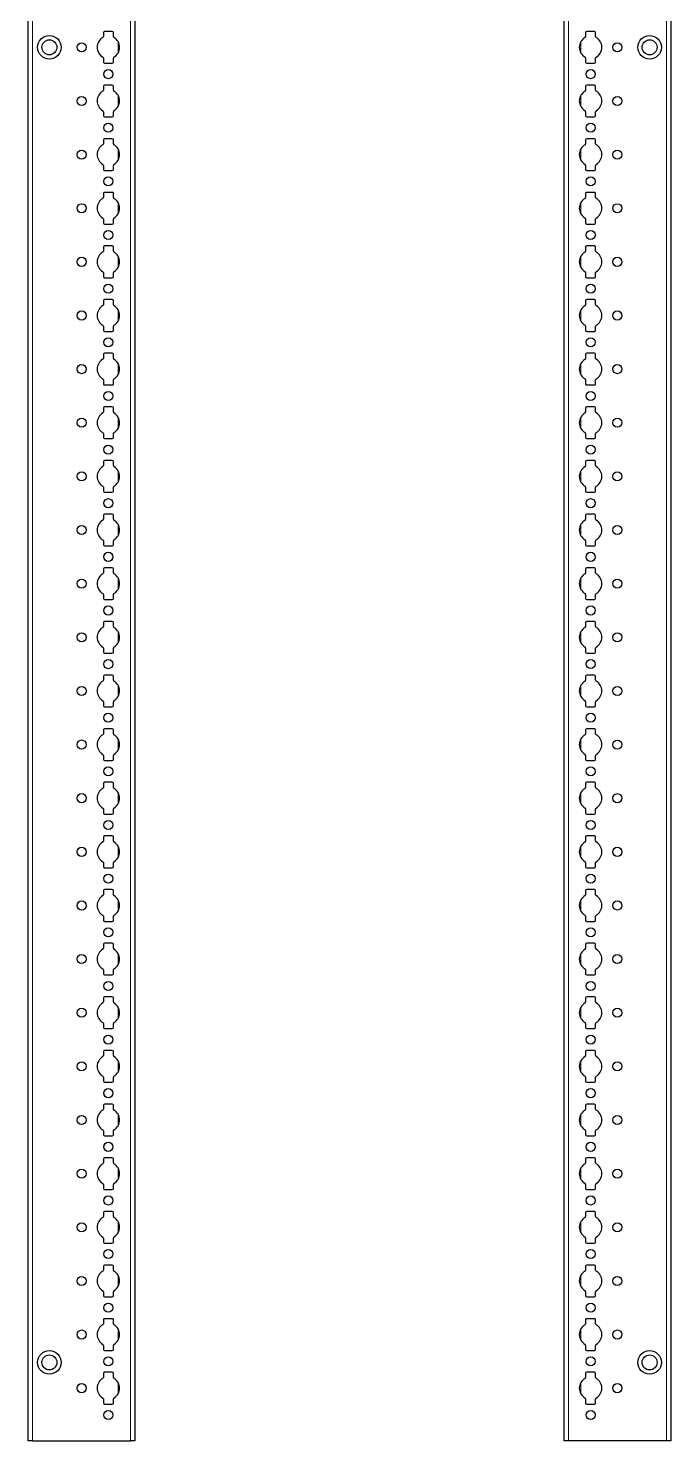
# Model space of a CAD drawing. Header units: millimetres. Extents: x -199 to 2637, y -2047 to 1507.
# Drawn here: x 2338 to 2637, y -852 to -193 of the extents above; entities that cross this region are included whole.
import ezdxf

# ---------------------------------------------------------------- set-up
doc = ezdxf.new("R2010")
doc.units = ezdxf.units.MM

msp = doc.modelspace()

# ---------------------------------------------------------------- linework, layer by layer
at = {"color": 7, "linetype": 'Continuous', "lineweight": 25}
for p, q in [((2337.65, -851.79), (2337.65, 447.21)), ((2387.35, 447.21), (2387.35, -851.79)), ((2587.35, -851.79), (2587.35, 447.21)), ((2637.05, 447.21), (2637.05, -851.79)), ((2372.7, -195.39), (2372.7, -197.27)), ((2376.8, -194.89), (2373.2, -194.89)), ((2377.3, -197.27), (2377.3, -195.39)), ((2597.4, -195.39), (2597.4, -197.27)), ((2601.5, -194.89), (2597.9, -194.89)), ((2602, -197.27), (2602, -195.39)), ((2372.7, -207.32), (2372.7, -209.19)), ((2373.2, -209.69), (2376.8, -209.69)), ((2377.3, -209.19), (2377.3, -207.32)), ((2597.4, -207.32), (2597.4, -209.19)), ((2597.9, -209.69), (2601.5, -209.69)), ((2602, -209.19), (2602, -207.32)), ((2372.7, -220.39), (2372.7, -222.27)), ((2376.8, -219.89), (2373.2, -219.89)), ((2377.3, -222.27), (2377.3, -220.39)), ((2597.4, -220.39), (2597.4, -222.27)), ((2601.5, -219.89), (2597.9, -219.89)), ((2602, -222.27), (2602, -220.39)), ((2372.7, -232.32), (2372.7, -234.19)), ((2373.2, -234.69), (2376.8, -234.69)), ((2377.3, -234.19), (2377.3, -232.32)), ((2597.4, -232.32), (2597.4, -234.19)), ((2597.9, -234.69), (2601.5, -234.69)), ((2602, -234.19), (2602, -232.32)), ((2372.7, -245.39), (2372.7, -247.27)), ((2376.8, -244.89), (2373.2, -244.89)), ((2377.3, -247.27), (2377.3, -245.39)), ((2597.4, -245.39), (2597.4, -247.27)), ((2601.5, -244.89), (2597.9, -244.89)), ((2602, -247.27), (2602, -245.39)), ((2372.7, -257.32), (2372.7, -259.19)), ((2373.2, -259.69), (2376.8, -259.69)), ((2377.3, -259.19), (2377.3, -257.32)), ((2597.4, -257.32), (2597.4, -259.19)), ((2597.9, -259.69), (2601.5, -259.69)), ((2602, -259.19), (2602, -257.32)), ((2376.8, -269.89), (2373.2, -269.89)), ((2601.5, -269.89), (2597.9, -269.89)), ((2372.7, -270.39), (2372.7, -272.27)), ((2377.3, -272.27), (2377.3, -270.39)), ((2597.4, -270.39), (2597.4, -272.27)), ((2602, -272.27), (2602, -270.39)), ((2372.7, -282.32), (2372.7, -284.19)), ((2377.3, -284.19), (2377.3, -282.32)), ((2597.4, -282.32), (2597.4, -284.19)), ((2602, -284.19), (2602, -282.32)), ((2373.2, -284.69), (2376.8, -284.69)), ((2597.9, -284.69), (2601.5, -284.69)), ((2372.7, -295.39), (2372.7, -297.27)), ((2376.8, -294.89), (2373.2, -294.89)), ((2377.3, -297.27), (2377.3, -295.39)), ((2597.4, -295.39), (2597.4, -297.27)), ((2601.5, -294.89), (2597.9, -294.89)), ((2602, -297.27), (2602, -295.39)), ((2372.7, -307.32), (2372.7, -309.19)), ((2377.3, -309.19), (2377.3, -307.32)), ((2597.4, -307.32), (2597.4, -309.19)), ((2602, -309.19), (2602, -307.32)), ((2373.2, -309.69), (2376.8, -309.69)), ((2597.9, -309.69), (2601.5, -309.69)), ((2372.7, -320.39), (2372.7, -322.27)), ((2376.8, -319.89), (2373.2, -319.89)), ((2377.3, -322.27), (2377.3, -320.39)), ((2597.4, -320.39), (2597.4, -322.27)), ((2601.5, -319.89), (2597.9, -319.89)), ((2602, -322.27), (2602, -320.39)), ((2372.7, -332.32), (2372.7, -334.19)), ((2373.2, -334.69), (2376.8, -334.69)), ((2377.3, -334.19), (2377.3, -332.32)), ((2597.4, -332.32), (2597.4, -334.19)), ((2597.9, -334.69), (2601.5, -334.69)), ((2602, -334.19), (2602, -332.32)), ((2372.7, -345.39), (2372.7, -347.27)), ((2376.8, -344.89), (2373.2, -344.89)), ((2377.3, -347.27), (2377.3, -345.39)), ((2597.4, -345.39), (2597.4, -347.27)), ((2601.5, -344.89), (2597.9, -344.89)), ((2602, -347.27), (2602, -345.39)), ((2372.7, -357.32), (2372.7, -359.19)), ((2373.2, -359.69), (2376.8, -359.69)), ((2377.3, -359.19), (2377.3, -357.32)), ((2597.4, -357.32), (2597.4, -359.19)), ((2597.9, -359.69), (2601.5, -359.69)), ((2602, -359.19), (2602, -357.32)), ((2372.7, -370.39), (2372.7, -372.27)), ((2376.8, -369.89), (2373.2, -369.89)), ((2377.3, -372.27), (2377.3, -370.39)), ((2597.4, -370.39), (2597.4, -372.27)), ((2601.5, -369.89), (2597.9, -369.89)), ((2602, -372.27), (2602, -370.39)), ((2372.7, -382.32), (2372.7, -384.19)), ((2373.2, -384.69), (2376.8, -384.69)), ((2377.3, -384.19), (2377.3, -382.32)), ((2597.4, -382.32), (2597.4, -384.19)), ((2597.9, -384.69), (2601.5, -384.69)), ((2602, -384.19), (2602, -382.32)), ((2376.8, -394.89), (2373.2, -394.89)), ((2601.5, -394.89), (2597.9, -394.89)), ((2372.7, -395.39), (2372.7, -397.27)), ((2377.3, -397.27), (2377.3, -395.39)), ((2597.4, -395.39), (2597.4, -397.27)), ((2602, -397.27), (2602, -395.39)), ((2372.7, -407.32), (2372.7, -409.19)), ((2377.3, -409.19), (2377.3, -407.32)), ((2597.4, -407.32), (2597.4, -409.19)), ((2602, -409.19), (2602, -407.32)), ((2373.2, -409.69), (2376.8, -409.69)), ((2597.9, -409.69), (2601.5, -409.69)), ((2372.7, -420.39), (2372.7, -422.27)), ((2376.8, -419.89), (2373.2, -419.89)), ((2377.3, -422.27), (2377.3, -420.39)), ((2597.4, -420.39), (2597.4, -422.27)), ((2601.5, -419.89), (2597.9, -419.89)), ((2602, -422.27), (2602, -420.39)), ((2372.7, -432.32), (2372.7, -434.19)), ((2377.3, -434.19), (2377.3, -432.32)), ((2597.4, -432.32), (2597.4, -434.19)), ((2602, -434.19), (2602, -432.32)), ((2373.2, -434.69), (2376.8, -434.69)), ((2597.9, -434.69), (2601.5, -434.69)), ((2372.7, -445.39), (2372.7, -447.27)), ((2376.8, -444.89), (2373.2, -444.89)), ((2377.3, -447.27), (2377.3, -445.39)), ((2597.4, -445.39), (2597.4, -447.27)), ((2601.5, -444.89), (2597.9, -444.89)), ((2602, -447.27), (2602, -445.39)), ((2372.7, -457.32), (2372.7, -459.19)), ((2373.2, -459.69), (2376.8, -459.69)), ((2377.3, -459.19), (2377.3, -457.32)), ((2597.4, -457.32), (2597.4, -459.19)), ((2597.9, -459.69), (2601.5, -459.69)), ((2602, -459.19), (2602, -457.32)), ((2372.7, -470.39), (2372.7, -472.27)), ((2376.8, -469.89), (2373.2, -469.89)), ((2377.3, -472.27), (2377.3, -470.39)), ((2597.4, -470.39), (2597.4, -472.27)), ((2601.5, -469.89), (2597.9, -469.89)), ((2602, -472.27), (2602, -470.39)), ((2372.7, -482.32), (2372.7, -484.19)), ((2373.2, -484.69), (2376.8, -484.69)), ((2377.3, -484.19), (2377.3, -482.32)), ((2597.4, -482.32), (2597.4, -484.19)), ((2597.9, -484.69), (2601.5, -484.69)), ((2602, -484.19), (2602, -482.32)), ((2372.7, -495.39), (2372.7, -497.27)), ((2376.8, -494.89), (2373.2, -494.89)), ((2377.3, -497.27), (2377.3, -495.39)), ((2597.4, -495.39), (2597.4, -497.27)), ((2601.5, -494.89), (2597.9, -494.89)), ((2602, -497.27), (2602, -495.39)), ((2372.7, -507.32), (2372.7, -509.19)), ((2373.2, -509.69), (2376.8, -509.69)), ((2377.3, -509.19), (2377.3, -507.32)), ((2597.4, -507.32), (2597.4, -509.19)), ((2597.9, -509.69), (2601.5, -509.69)), ((2602, -509.19), (2602, -507.32)), ((2376.8, -519.89), (2373.2, -519.89)), ((2601.5, -519.89), (2597.9, -519.89)), ((2372.7, -520.39), (2372.7, -522.27)), ((2377.3, -522.27), (2377.3, -520.39)), ((2597.4, -520.39), (2597.4, -522.27)), ((2602, -522.27), (2602, -520.39)), ((2372.7, -532.32), (2372.7, -534.19)), ((2377.3, -534.19), (2377.3, -532.32)), ((2597.4, -532.32), (2597.4, -534.19)), ((2602, -534.19), (2602, -532.32)), ((2373.2, -534.69), (2376.8, -534.69)), ((2597.9, -534.69), (2601.5, -534.69)), ((2372.7, -545.39), (2372.7, -547.27)), ((2376.8, -544.89), (2373.2, -544.89)), ((2377.3, -547.27), (2377.3, -545.39)), ((2597.4, -545.39), (2597.4, -547.27)), ((2601.5, -544.89), (2597.9, -544.89)), ((2602, -547.27), (2602, -545.39)), ((2372.7, -557.32), (2372.7, -559.19)), ((2377.3, -559.19), (2377.3, -557.32)), ((2597.4, -557.32), (2597.4, -559.19)), ((2602, -559.19), (2602, -557.32)), ((2373.2, -559.69), (2376.8, -559.69)), ((2597.9, -559.69), (2601.5, -559.69)), ((2372.7, -570.39), (2372.7, -572.27)), ((2376.8, -569.89), (2373.2, -569.89)), ((2377.3, -572.27), (2377.3, -570.39)), ((2597.4, -570.39), (2597.4, -572.27)), ((2601.5, -569.89), (2597.9, -569.89)), ((2602, -572.27), (2602, -570.39)), ((2372.7, -582.32), (2372.7, -584.19)), ((2373.2, -584.69), (2376.8, -584.69)), ((2377.3, -584.19), (2377.3, -582.32)), ((2597.4, -582.32), (2597.4, -584.19)), ((2597.9, -584.69), (2601.5, -584.69)), ((2602, -584.19), (2602, -582.32)), ((2372.7, -595.39), (2372.7, -597.27)), ((2376.8, -594.89), (2373.2, -594.89)), ((2377.3, -597.27), (2377.3, -595.39)), ((2597.4, -595.39), (2597.4, -597.27)), ((2601.5, -594.89), (2597.9, -594.89)), ((2602, -597.27), (2602, -595.39)), ((2372.7, -607.32), (2372.7, -609.19)), ((2373.2, -609.69), (2376.8, -609.69)), ((2377.3, -609.19), (2377.3, -607.32)), ((2597.4, -607.32), (2597.4, -609.19)), ((2597.9, -609.69), (2601.5, -609.69)), ((2602, -609.19), (2602, -607.32)), ((2372.7, -620.39), (2372.7, -622.27)), ((2376.8, -619.89), (2373.2, -619.89)), ((2377.3, -622.27), (2377.3, -620.39)), ((2597.4, -620.39), (2597.4, -622.27)), ((2601.5, -619.89), (2597.9, -619.89)), ((2602, -622.27), (2602, -620.39)), ((2372.7, -632.32), (2372.7, -634.19)), ((2373.2, -634.69), (2376.8, -634.69)), ((2377.3, -634.19), (2377.3, -632.32)), ((2597.4, -632.32), (2597.4, -634.19)), ((2597.9, -634.69), (2601.5, -634.69)), ((2602, -634.19), (2602, -632.32)), ((2376.8, -644.89), (2373.2, -644.89)), ((2601.5, -644.89), (2597.9, -644.89)), ((2372.7, -645.39), (2372.7, -647.27)), ((2377.3, -647.27), (2377.3, -645.39)), ((2597.4, -645.39), (2597.4, -647.27)), ((2602, -647.27), (2602, -645.39)), ((2372.7, -657.32), (2372.7, -659.19)), ((2377.3, -659.19), (2377.3, -657.32)), ((2597.4, -657.32), (2597.4, -659.19)), ((2602, -659.19), (2602, -657.32)), ((2373.2, -659.69), (2376.8, -659.69)), ((2597.9, -659.69), (2601.5, -659.69)), ((2372.7, -670.39), (2372.7, -672.27)), ((2376.8, -669.89), (2373.2, -669.89)), ((2377.3, -672.27), (2377.3, -670.39)), ((2597.4, -670.39), (2597.4, -672.27)), ((2601.5, -669.89), (2597.9, -669.89)), ((2602, -672.27), (2602, -670.39)), ((2372.7, -682.32), (2372.7, -684.19)), ((2373.2, -684.69), (2376.8, -684.69)), ((2377.3, -684.19), (2377.3, -682.32)), ((2597.4, -682.32), (2597.4, -684.19)), ((2597.9, -684.69), (2601.5, -684.69)), ((2602, -684.19), (2602, -682.32)), ((2372.7, -695.39), (2372.7, -697.27)), ((2376.8, -694.89), (2373.2, -694.89)), ((2377.3, -697.27), (2377.3, -695.39)), ((2597.4, -695.39), (2597.4, -697.27)), ((2601.5, -694.89), (2597.9, -694.89)), ((2602, -697.27), (2602, -695.39)), ((2372.7, -707.32), (2372.7, -709.19)), ((2373.2, -709.69), (2376.8, -709.69)), ((2377.3, -709.19), (2377.3, -707.32)), ((2597.4, -707.32), (2597.4, -709.19)), ((2597.9, -709.69), (2601.5, -709.69)), ((2602, -709.19), (2602, -707.32)), ((2372.7, -720.39), (2372.7, -722.27)), ((2376.8, -719.89), (2373.2, -719.89)), ((2377.3, -722.27), (2377.3, -720.39)), ((2597.4, -720.39), (2597.4, -722.27)), ((2601.5, -719.89), (2597.9, -719.89)), ((2602, -722.27), (2602, -720.39)), ((2372.7, -732.32), (2372.7, -734.19)), ((2373.2, -734.69), (2376.8, -734.69)), ((2377.3, -734.19), (2377.3, -732.32)), ((2597.4, -732.32), (2597.4, -734.19)), ((2597.9, -734.69), (2601.5, -734.69)), ((2602, -734.19), (2602, -732.32)), ((2372.7, -745.39), (2372.7, -747.27)), ((2376.8, -744.89), (2373.2, -744.89)), ((2377.3, -747.27), (2377.3, -745.39)), ((2597.4, -745.39), (2597.4, -747.27)), ((2601.5, -744.89), (2597.9, -744.89)), ((2602, -747.27), (2602, -745.39)), ((2372.7, -757.32), (2372.7, -759.19)), ((2373.2, -759.69), (2376.8, -759.69)), ((2377.3, -759.19), (2377.3, -757.32)), ((2597.4, -757.32), (2597.4, -759.19)), ((2597.9, -759.69), (2601.5, -759.69)), ((2602, -759.19), (2602, -757.32)), ((2376.8, -769.89), (2373.2, -769.89)), ((2601.5, -769.89), (2597.9, -769.89)), ((2372.7, -770.39), (2372.7, -772.27)), ((2377.3, -772.27), (2377.3, -770.39)), ((2597.4, -770.39), (2597.4, -772.27)), ((2602, -772.27), (2602, -770.39)), ((2372.7, -782.32), (2372.7, -784.19)), ((2377.3, -784.19), (2377.3, -782.32)), ((2597.4, -782.32), (2597.4, -784.19)), ((2602, -784.19), (2602, -782.32)), ((2373.2, -784.69), (2376.8, -784.69)), ((2597.9, -784.69), (2601.5, -784.69)), ((2372.7, -795.39), (2372.7, -797.27)), ((2376.8, -794.89), (2373.2, -794.89)), ((2377.3, -797.27), (2377.3, -795.39)), ((2597.4, -795.39), (2597.4, -797.27)), ((2601.5, -794.89), (2597.9, -794.89)), ((2602, -797.27), (2602, -795.39)), ((2372.7, -807.32), (2372.7, -809.19)), ((2373.2, -809.69), (2376.8, -809.69)), ((2377.3, -809.19), (2377.3, -807.32)), ((2597.4, -807.32), (2597.4, -809.19)), ((2597.9, -809.69), (2601.5, -809.69)), ((2602, -809.19), (2602, -807.32)), ((2372.7, -820.39), (2372.7, -822.27)), ((2376.8, -819.89), (2373.2, -819.89)), ((2377.3, -822.27), (2377.3, -820.39)), ((2597.4, -820.39), (2597.4, -822.27)), ((2601.5, -819.89), (2597.9, -819.89)), ((2602, -822.27), (2602, -820.39)), ((2372.7, -832.32), (2372.7, -834.19)), ((2373.2, -834.69), (2376.8, -834.69)), ((2377.3, -834.19), (2377.3, -832.32)), ((2597.4, -832.32), (2597.4, -834.19)), ((2597.9, -834.69), (2601.5, -834.69)), ((2602, -834.19), (2602, -832.32)), ((2339.65, -851.79), (2337.65, -851.79)), ((2339.65, -851.79), (2385.35, -851.79)), ((2387.35, -851.79), (2385.35, -851.79)), ((2589.35, -851.79), (2587.35, -851.79)), ((2635.05, -851.79), (2589.35, -851.79)), ((2637.05, -851.79), (2635.05, -851.79))]:
    msp.add_line(p, q, dxfattribs=at)
at = {"color": 8, "linetype": 'Continuous', "lineweight": 18}
for p, q in [((2339.65, 447.21), (2339.65, -851.79)), ((2385.35, -851.79), (2385.35, 447.21)), ((2589.35, 447.21), (2589.35, -851.79)), ((2635.05, -851.79), (2635.05, 447.21)), ((2379.5, -205), (2379.5, -199.59)), ((2595.2, -199.59), (2595.2, -205)), ((2379.5, -230), (2379.5, -224.59)), ((2595.2, -224.59), (2595.2, -230)), ((2379.5, -255), (2379.5, -249.59)), ((2595.2, -249.59), (2595.2, -255)), ((2379.5, -280), (2379.5, -274.59)), ((2595.2, -274.59), (2595.2, -280)), ((2379.5, -305), (2379.5, -299.59)), ((2595.2, -299.59), (2595.2, -305)), ((2379.5, -330), (2379.5, -324.59)), ((2595.2, -324.59), (2595.2, -330)), ((2379.5, -355), (2379.5, -349.59)), ((2595.2, -349.59), (2595.2, -355)), ((2379.5, -380), (2379.5, -374.59)), ((2595.2, -374.59), (2595.2, -380)), ((2379.5, -405), (2379.5, -399.59)), ((2595.2, -399.59), (2595.2, -405)), ((2379.5, -430), (2379.5, -424.59)), ((2595.2, -424.59), (2595.2, -430)), ((2379.5, -455), (2379.5, -449.59)), ((2595.2, -449.59), (2595.2, -455)), ((2379.5, -480), (2379.5, -474.59)), ((2595.2, -474.59), (2595.2, -480)), ((2379.5, -505), (2379.5, -499.59)), ((2595.2, -499.59), (2595.2, -505)), ((2379.5, -530), (2379.5, -524.59)), ((2595.2, -524.59), (2595.2, -530)), ((2379.5, -555), (2379.5, -549.59)), ((2595.2, -549.59), (2595.2, -555)), ((2379.5, -580), (2379.5, -574.59)), ((2595.2, -574.59), (2595.2, -580)), ((2379.5, -605), (2379.5, -599.59)), ((2595.2, -599.59), (2595.2, -605)), ((2379.5, -630), (2379.5, -624.59)), ((2595.2, -624.59), (2595.2, -630)), ((2379.5, -655), (2379.5, -649.59)), ((2595.2, -649.59), (2595.2, -655)), ((2379.5, -680), (2379.5, -674.59)), ((2595.2, -674.59), (2595.2, -680)), ((2379.5, -705), (2379.5, -699.59)), ((2595.2, -699.59), (2595.2, -705)), ((2379.5, -730), (2379.5, -724.59)), ((2595.2, -724.59), (2595.2, -730)), ((2379.5, -755), (2379.5, -749.59)), ((2595.2, -749.59), (2595.2, -755)), ((2379.5, -780), (2379.5, -774.59)), ((2595.2, -774.59), (2595.2, -780)), ((2379.5, -805), (2379.5, -799.59)), ((2595.2, -799.59), (2595.2, -805)), ((2379.5, -830), (2379.5, -824.59)), ((2595.2, -824.59), (2595.2, -830))]:
    msp.add_line(p, q, dxfattribs=at)
at = {"color": 7, "linetype": 'Continuous', "lineweight": 25}
for centre, radius in [((2347.5, -202.29), 5.5), ((2627.2, -202.29), 5.5), ((2347.5, -202.29), 3.5), ((2362.5, -202.29), 2.12), ((2612.2, -202.29), 2.12), ((2627.2, -202.29), 3.5), ((2375, -214.79), 2.12), ((2599.7, -214.79), 2.12), ((2362.5, -227.29), 2.12), ((2612.2, -227.29), 2.12), ((2375, -239.79), 2.12), ((2599.7, -239.79), 2.12), ((2362.5, -252.29), 2.12), ((2612.2, -252.29), 2.12), ((2375, -264.79), 2.12), ((2599.7, -264.79), 2.12), ((2362.5, -277.29), 2.12), ((2612.2, -277.29), 2.12), ((2375, -289.79), 2.12), ((2599.7, -289.79), 2.12), ((2362.5, -302.29), 2.12), ((2612.2, -302.29), 2.12), ((2375, -314.79), 2.12), ((2599.7, -314.79), 2.12), ((2362.5, -327.29), 2.12), ((2612.2, -327.29), 2.12), ((2375, -339.79), 2.12), ((2599.7, -339.79), 2.12), ((2362.5, -352.29), 2.12), ((2612.2, -352.29), 2.12), ((2375, -364.79), 2.12), ((2599.7, -364.79), 2.12), ((2362.5, -377.29), 2.12), ((2612.2, -377.29), 2.12), ((2375, -389.79), 2.12), ((2599.7, -389.79), 2.12), ((2362.5, -402.29), 2.12), ((2612.2, -402.29), 2.12), ((2375, -414.79), 2.12), ((2599.7, -414.79), 2.12), ((2362.5, -427.29), 2.12), ((2612.2, -427.29), 2.12), ((2375, -439.79), 2.12), ((2599.7, -439.79), 2.12), ((2362.5, -452.29), 2.12), ((2612.2, -452.29), 2.12), ((2375, -464.79), 2.12), ((2599.7, -464.79), 2.12), ((2362.5, -477.29), 2.12), ((2612.2, -477.29), 2.12), ((2375, -489.79), 2.13), ((2599.7, -489.79), 2.12), ((2362.5, -502.29), 2.13), ((2612.2, -502.29), 2.12), ((2375, -514.79), 2.13), ((2599.7, -514.79), 2.12), ((2362.5, -527.29), 2.13), ((2612.2, -527.29), 2.12), ((2375, -539.79), 2.13), ((2599.7, -539.79), 2.12), ((2362.5, -552.29), 2.13), ((2612.2, -552.29), 2.12), ((2375, -564.79), 2.13), ((2599.7, -564.79), 2.12), ((2362.5, -577.29), 2.13), ((2612.2, -577.29), 2.12), ((2375, -589.79), 2.13), ((2599.7, -589.79), 2.12), ((2362.5, -602.29), 2.13), ((2612.2, -602.29), 2.12), ((2375, -614.79), 2.12), ((2599.7, -614.79), 2.12), ((2362.5, -627.29), 2.12), ((2612.2, -627.29), 2.12), ((2375, -639.79), 2.12), ((2599.7, -639.79), 2.12), ((2362.5, -652.29), 2.12), ((2612.2, -652.29), 2.12), ((2375, -664.79), 2.12), ((2599.7, -664.79), 2.12), ((2362.5, -677.29), 2.12), ((2612.2, -677.29), 2.12), ((2375, -689.79), 2.12), ((2599.7, -689.79), 2.12), ((2362.5, -702.29), 2.12), ((2612.2, -702.29), 2.12), ((2375, -714.79), 2.12), ((2599.7, -714.79), 2.12), ((2362.5, -727.29), 2.12), ((2612.2, -727.29), 2.12), ((2375, -739.79), 2.12), ((2599.7, -739.79), 2.12), ((2362.5, -752.29), 2.12), ((2612.2, -752.29), 2.12), ((2375, -764.79), 2.12), ((2599.7, -764.79), 2.12), ((2362.5, -777.29), 2.12), ((2612.2, -777.29), 2.12), ((2375, -789.79), 2.12), ((2599.7, -789.79), 2.12), ((2362.5, -802.29), 2.12), ((2612.2, -802.29), 2.12), ((2347.5, -815.29), 5.5), ((2627.2, -815.29), 5.5), ((2347.5, -815.29), 3.5), ((2375, -814.79), 2.12), ((2599.7, -814.79), 2.12), ((2627.2, -815.29), 3.5), ((2362.5, -827.29), 2.12), ((2612.2, -827.29), 2.12), ((2375, -839.79), 2.12), ((2599.7, -839.79), 2.12)]:
    msp.add_circle(centre, radius, dxfattribs=at)
for centre, radius, start, end in [((2372.2, -197.27), 0.5, 299.14074, 0), ((2373.2, -195.39), 0.5, 90, 180), ((2376.8, -195.39), 0.5, 0, 90), ((2377.8, -197.27), 0.5, 180, 240.85926), ((2596.9, -197.27), 0.5, 299.14074, 0), ((2597.9, -195.39), 0.5, 90, 180), ((2601.5, -195.39), 0.5, 0, 90), ((2602.5, -197.27), 0.5, 180, 240.85926), ((2375, -202.29), 5.25, 119.14074, 240.85926), ((2375, -202.29), 5.25, 299.14074, 60.85926), ((2599.7, -202.29), 5.25, 119.14074, 240.85926), ((2599.7, -202.29), 5.25, 299.14074, 60.85926), ((2372.2, -207.32), 0.5, 0, 60.85926), ((2373.2, -209.19), 0.5, 180, 270), ((2376.8, -209.19), 0.5, 270, 0), ((2377.8, -207.32), 0.5, 119.14074, 180), ((2596.9, -207.32), 0.5, 0, 60.85926), ((2597.9, -209.19), 0.5, 180, 270), ((2601.5, -209.19), 0.5, 270, 0), ((2602.5, -207.32), 0.5, 119.14074, 180), ((2375, -227.29), 5.25, 119.14074, 240.85926), ((2372.2, -222.27), 0.5, 299.14074, 0), ((2373.2, -220.39), 0.5, 90, 180), ((2376.8, -220.39), 0.5, 0, 90), ((2377.8, -222.27), 0.5, 180, 240.85926), ((2375, -227.29), 5.25, 299.14074, 60.85926), ((2599.7, -227.29), 5.25, 119.14074, 240.85926), ((2596.9, -222.27), 0.5, 299.14074, 0), ((2597.9, -220.39), 0.5, 90, 180), ((2601.5, -220.39), 0.5, 0, 90), ((2602.5, -222.27), 0.5, 180, 240.85926), ((2599.7, -227.29), 5.25, 299.14074, 60.85926), ((2372.2, -232.32), 0.5, 0, 60.85926), ((2373.2, -234.19), 0.5, 180, 270), ((2376.8, -234.19), 0.5, 270, 0), ((2377.8, -232.32), 0.5, 119.14074, 180), ((2596.9, -232.32), 0.5, 0, 60.85926), ((2597.9, -234.19), 0.5, 180, 270), ((2601.5, -234.19), 0.5, 270, 0), ((2602.5, -232.32), 0.5, 119.14074, 180), ((2375, -252.29), 5.25, 119.14074, 240.85926), ((2372.2, -247.27), 0.5, 299.14074, 0), ((2373.2, -245.39), 0.5, 90, 180), ((2376.8, -245.39), 0.5, 0, 90), ((2377.8, -247.27), 0.5, 180, 240.85926), ((2375, -252.29), 5.25, 299.14074, 60.85926), ((2599.7, -252.29), 5.25, 119.14074, 240.85926), ((2596.9, -247.27), 0.5, 299.14074, 0), ((2597.9, -245.39), 0.5, 90, 180), ((2601.5, -245.39), 0.5, 0, 90), ((2602.5, -247.27), 0.5, 180, 240.85926), ((2599.7, -252.29), 5.25, 299.14074, 60.85926), ((2372.2, -257.32), 0.5, 0, 60.85926), ((2373.2, -259.19), 0.5, 180, 270), ((2376.8, -259.19), 0.5, 270, 0), ((2377.8, -257.32), 0.5, 119.14074, 180), ((2596.9, -257.32), 0.5, 0, 60.85926), ((2597.9, -259.19), 0.5, 180, 270), ((2601.5, -259.19), 0.5, 270, 0), ((2602.5, -257.32), 0.5, 119.14074, 180), ((2373.2, -270.39), 0.5, 90, 180), ((2376.8, -270.39), 0.5, 0, 90), ((2597.9, -270.39), 0.5, 90, 180), ((2601.5, -270.39), 0.5, 0, 90), ((2375, -277.29), 5.25, 119.14074, 240.85926), ((2372.2, -272.27), 0.5, 299.14074, 0), ((2377.8, -272.27), 0.5, 180, 240.85926), ((2375, -277.29), 5.25, 299.14074, 60.85926), ((2599.7, -277.29), 5.25, 119.14074, 240.85926), ((2596.9, -272.27), 0.5, 299.14074, 0), ((2602.5, -272.27), 0.5, 180, 240.85926), ((2599.7, -277.29), 5.25, 299.14074, 60.85926), ((2372.2, -282.32), 0.5, 0, 60.85926), ((2377.8, -282.32), 0.5, 119.14074, 180), ((2596.9, -282.32), 0.5, 0, 60.85926), ((2602.5, -282.32), 0.5, 119.14074, 180), ((2373.2, -284.19), 0.5, 180, 270), ((2376.8, -284.19), 0.5, 270, 0), ((2597.9, -284.19), 0.5, 180, 270), ((2601.5, -284.19), 0.5, 270, 0), ((2373.2, -295.39), 0.5, 90, 180), ((2376.8, -295.39), 0.5, 0, 90), ((2597.9, -295.39), 0.5, 90, 180), ((2601.5, -295.39), 0.5, 0, 90), ((2375, -302.29), 5.25, 119.14074, 240.85926), ((2372.2, -297.27), 0.5, 299.14074, 0), ((2377.8, -297.27), 0.5, 180, 240.85926), ((2375, -302.29), 5.25, 299.14074, 60.85926), ((2599.7, -302.29), 5.25, 119.14074, 240.85926), ((2596.9, -297.27), 0.5, 299.14074, 0), ((2602.5, -297.27), 0.5, 180, 240.85926), ((2599.7, -302.29), 5.25, 299.14074, 60.85926), ((2372.2, -307.32), 0.5, 0, 60.85926), ((2373.2, -309.19), 0.5, 180, 270), ((2376.8, -309.19), 0.5, 270, 0), ((2377.8, -307.32), 0.5, 119.14074, 180), ((2596.9, -307.32), 0.5, 0, 60.85926), ((2597.9, -309.19), 0.5, 180, 270), ((2601.5, -309.19), 0.5, 270, 0), ((2602.5, -307.32), 0.5, 119.14074, 180), ((2372.2, -322.27), 0.5, 299.14074, 0), ((2373.2, -320.39), 0.5, 90, 180), ((2376.8, -320.39), 0.5, 0, 90), ((2377.8, -322.27), 0.5, 180, 240.85926), ((2596.9, -322.27), 0.5, 299.14074, 0), ((2597.9, -320.39), 0.5, 90, 180), ((2601.5, -320.39), 0.5, 0, 90), ((2602.5, -322.27), 0.5, 180, 240.85926), ((2375, -327.29), 5.25, 119.14074, 240.85926), ((2375, -327.29), 5.25, 299.14074, 60.85926), ((2599.7, -327.29), 5.25, 119.14074, 240.85926), ((2599.7, -327.29), 5.25, 299.14074, 60.85926), ((2372.2, -332.32), 0.5, 0, 60.85926), ((2373.2, -334.19), 0.5, 180, 270), ((2376.8, -334.19), 0.5, 270, 0), ((2377.8, -332.32), 0.5, 119.14074, 180), ((2596.9, -332.32), 0.5, 0, 60.85926), ((2597.9, -334.19), 0.5, 180, 270), ((2601.5, -334.19), 0.5, 270, 0), ((2602.5, -332.32), 0.5, 119.14074, 180), ((2375, -352.29), 5.25, 119.14074, 240.85926), ((2372.2, -347.27), 0.5, 299.14074, 0), ((2373.2, -345.39), 0.5, 90, 180), ((2376.8, -345.39), 0.5, 0, 90), ((2377.8, -347.27), 0.5, 180, 240.85926), ((2375, -352.29), 5.25, 299.14074, 60.85926), ((2599.7, -352.29), 5.25, 119.14074, 240.85926), ((2596.9, -347.27), 0.5, 299.14074, 0), ((2597.9, -345.39), 0.5, 90, 180), ((2601.5, -345.39), 0.5, 0, 90), ((2602.5, -347.27), 0.5, 180, 240.85926), ((2599.7, -352.29), 5.25, 299.14074, 60.85926), ((2372.2, -357.32), 0.5, 0, 60.85926), ((2373.2, -359.19), 0.5, 180, 270), ((2376.8, -359.19), 0.5, 270, 0), ((2377.8, -357.32), 0.5, 119.14074, 180), ((2596.9, -357.32), 0.5, 0, 60.85926), ((2597.9, -359.19), 0.5, 180, 270), ((2601.5, -359.19), 0.5, 270, 0), ((2602.5, -357.32), 0.5, 119.14074, 180), ((2375, -377.29), 5.25, 119.14074, 240.85926), ((2372.2, -372.27), 0.5, 299.14074, 0), ((2373.2, -370.39), 0.5, 90, 180), ((2376.8, -370.39), 0.5, 0, 90), ((2377.8, -372.27), 0.5, 180, 240.85926), ((2375, -377.29), 5.25, 299.14074, 60.85926), ((2599.7, -377.29), 5.25, 119.14074, 240.85926), ((2596.9, -372.27), 0.5, 299.14074, 0), ((2597.9, -370.39), 0.5, 90, 180), ((2601.5, -370.39), 0.5, 0, 90), ((2602.5, -372.27), 0.5, 180, 240.85926), ((2599.7, -377.29), 5.25, 299.14074, 60.85926), ((2372.2, -382.32), 0.5, 0, 60.85926), ((2373.2, -384.19), 0.5, 180, 270), ((2376.8, -384.19), 0.5, 270, 0), ((2377.8, -382.32), 0.5, 119.14074, 180), ((2596.9, -382.32), 0.5, 0, 60.85926), ((2597.9, -384.19), 0.5, 180, 270), ((2601.5, -384.19), 0.5, 270, 0), ((2602.5, -382.32), 0.5, 119.14074, 180), ((2373.2, -395.39), 0.5, 90, 180), ((2376.8, -395.39), 0.5, 0, 90), ((2597.9, -395.39), 0.5, 90, 180), ((2601.5, -395.39), 0.5, 0, 90), ((2375, -402.29), 5.25, 119.14074, 240.85926), ((2372.2, -397.27), 0.5, 299.14074, 0), ((2377.8, -397.27), 0.5, 180, 240.85926), ((2375, -402.29), 5.25, 299.14074, 60.85926), ((2599.7, -402.29), 5.25, 119.14074, 240.85926), ((2596.9, -397.27), 0.5, 299.14074, 0), ((2602.5, -397.27), 0.5, 180, 240.85926), ((2599.7, -402.29), 5.25, 299.14074, 60.85926), ((2372.2, -407.32), 0.5, 0, 60.85926), ((2377.8, -407.32), 0.5, 119.14074, 180), ((2596.9, -407.32), 0.5, 0, 60.85926), ((2602.5, -407.32), 0.5, 119.14074, 180), ((2373.2, -409.19), 0.5, 180, 270), ((2376.8, -409.19), 0.5, 270, 0), ((2597.9, -409.19), 0.5, 180, 270), ((2601.5, -409.19), 0.5, 270, 0), ((2373.2, -420.39), 0.5, 90, 180), ((2376.8, -420.39), 0.5, 0, 90), ((2597.9, -420.39), 0.5, 90, 180), ((2601.5, -420.39), 0.5, 0, 90), ((2375, -427.29), 5.25, 119.14074, 240.85926), ((2372.2, -422.27), 0.5, 299.14074, 0), ((2377.8, -422.27), 0.5, 180, 240.85926), ((2375, -427.29), 5.25, 299.14074, 60.85926), ((2599.7, -427.29), 5.25, 119.14074, 240.85926), ((2596.9, -422.27), 0.5, 299.14074, 0), ((2602.5, -422.27), 0.5, 180, 240.85926), ((2599.7, -427.29), 5.25, 299.14074, 60.85926), ((2372.2, -432.32), 0.5, 0, 60.85926), ((2373.2, -434.19), 0.5, 180, 270), ((2376.8, -434.19), 0.5, 270, 0), ((2377.8, -432.32), 0.5, 119.14074, 180), ((2596.9, -432.32), 0.5, 0, 60.85926), ((2597.9, -434.19), 0.5, 180, 270), ((2601.5, -434.19), 0.5, 270, 0), ((2602.5, -432.32), 0.5, 119.14074, 180), ((2372.2, -447.27), 0.5, 299.14074, 0), ((2373.2, -445.39), 0.5, 90, 180), ((2376.8, -445.39), 0.5, 0, 90), ((2377.8, -447.27), 0.5, 180, 240.85926), ((2596.9, -447.27), 0.5, 299.14074, 0), ((2597.9, -445.39), 0.5, 90, 180), ((2601.5, -445.39), 0.5, 0, 90), ((2602.5, -447.27), 0.5, 180, 240.85926), ((2375, -452.29), 5.25, 119.14074, 240.85926), ((2375, -452.29), 5.25, 299.14074, 60.85926), ((2599.7, -452.29), 5.25, 119.14074, 240.85926), ((2599.7, -452.29), 5.25, 299.14074, 60.85926), ((2372.2, -457.32), 0.5, 0, 60.85926), ((2373.2, -459.19), 0.5, 180, 270), ((2376.8, -459.19), 0.5, 270, 0), ((2377.8, -457.32), 0.5, 119.14074, 180), ((2596.9, -457.32), 0.5, 0, 60.85926), ((2597.9, -459.19), 0.5, 180, 270), ((2601.5, -459.19), 0.5, 270, 0), ((2602.5, -457.32), 0.5, 119.14074, 180), ((2375, -477.29), 5.25, 119.14074, 240.85926), ((2372.2, -472.27), 0.5, 299.14074, 0), ((2373.2, -470.39), 0.5, 90, 180), ((2376.8, -470.39), 0.5, 0, 90), ((2377.8, -472.27), 0.5, 180, 240.85926), ((2375, -477.29), 5.25, 299.14074, 60.85926), ((2599.7, -477.29), 5.25, 119.14074, 240.85926), ((2596.9, -472.27), 0.5, 299.14074, 0), ((2597.9, -470.39), 0.5, 90, 180), ((2601.5, -470.39), 0.5, 0, 90), ((2602.5, -472.27), 0.5, 180, 240.85926), ((2599.7, -477.29), 5.25, 299.14074, 60.85926), ((2372.2, -482.32), 0.5, 0, 60.85926), ((2373.2, -484.19), 0.5, 180, 270), ((2376.8, -484.19), 0.5, 270, 0), ((2377.8, -482.32), 0.5, 119.14074, 180), ((2596.9, -482.32), 0.5, 0, 60.85926), ((2597.9, -484.19), 0.5, 180, 270), ((2601.5, -484.19), 0.5, 270, 0), ((2602.5, -482.32), 0.5, 119.14074, 180), ((2375, -502.29), 5.25, 119.14074, 240.85926), ((2372.2, -497.27), 0.5, 299.14074, 0), ((2373.2, -495.39), 0.5, 90, 180), ((2376.8, -495.39), 0.5, 0, 90), ((2377.8, -497.27), 0.5, 180, 240.85926), ((2375, -502.29), 5.25, 299.14074, 60.85926), ((2599.7, -502.29), 5.25, 119.14074, 240.85926), ((2596.9, -497.27), 0.5, 299.14074, 0), ((2597.9, -495.39), 0.5, 90, 180), ((2601.5, -495.39), 0.5, 0, 90), ((2602.5, -497.27), 0.5, 180, 240.85926), ((2599.7, -502.29), 5.25, 299.14074, 60.85926), ((2372.2, -507.32), 0.5, 0, 60.85926), ((2377.8, -507.32), 0.5, 119.14074, 180), ((2596.9, -507.32), 0.5, 0, 60.85926), ((2602.5, -507.32), 0.5, 119.14074, 180), ((2373.2, -509.19), 0.5, 180, 270), ((2376.8, -509.19), 0.5, 270, 0), ((2597.9, -509.19), 0.5, 180, 270), ((2601.5, -509.19), 0.5, 270, 0), ((2373.2, -520.39), 0.5, 90, 180), ((2376.8, -520.39), 0.5, 0, 90), ((2597.9, -520.39), 0.5, 90, 180), ((2601.5, -520.39), 0.5, 0, 90), ((2375, -527.29), 5.25, 119.14074, 240.85926), ((2372.2, -522.27), 0.5, 299.14074, 0), ((2377.8, -522.27), 0.5, 180, 240.85926), ((2375, -527.29), 5.25, 299.14074, 60.85926), ((2599.7, -527.29), 5.25, 119.14074, 240.85926), ((2596.9, -522.27), 0.5, 299.14074, 0), ((2602.5, -522.27), 0.5, 180, 240.85926), ((2599.7, -527.29), 5.25, 299.14074, 60.85926), ((2372.2, -532.32), 0.5, 0, 60.85926), ((2377.8, -532.32), 0.5, 119.14074, 180), ((2596.9, -532.32), 0.5, 0, 60.85926), ((2602.5, -532.32), 0.5, 119.14074, 180), ((2373.2, -534.19), 0.5, 180, 270), ((2376.8, -534.19), 0.5, 270, 0), ((2597.9, -534.19), 0.5, 180, 270), ((2601.5, -534.19), 0.5, 270, 0), ((2373.2, -545.39), 0.5, 90, 180), ((2376.8, -545.39), 0.5, 0, 90), ((2597.9, -545.39), 0.5, 90, 180), ((2601.5, -545.39), 0.5, 0, 90), ((2375, -552.29), 5.25, 119.14074, 240.85926), ((2372.2, -547.27), 0.5, 299.14074, 0), ((2377.8, -547.27), 0.5, 180, 240.85926), ((2375, -552.29), 5.25, 299.14074, 60.85926), ((2599.7, -552.29), 5.25, 119.14074, 240.85926), ((2596.9, -547.27), 0.5, 299.14074, 0), ((2602.5, -547.27), 0.5, 180, 240.85926), ((2599.7, -552.29), 5.25, 299.14074, 60.85926), ((2372.2, -557.32), 0.5, 0, 60.85926), ((2373.2, -559.19), 0.5, 180, 270), ((2376.8, -559.19), 0.5, 270, 0), ((2377.8, -557.32), 0.5, 119.14074, 180), ((2596.9, -557.32), 0.5, 0, 60.85926), ((2597.9, -559.19), 0.5, 180, 270), ((2601.5, -559.19), 0.5, 270, 0), ((2602.5, -557.32), 0.5, 119.14074, 180), ((2375, -577.29), 5.25, 119.14074, 240.85926), ((2372.2, -572.27), 0.5, 299.14074, 0), ((2373.2, -570.39), 0.5, 90, 180), ((2376.8, -570.39), 0.5, 0, 90), ((2377.8, -572.27), 0.5, 180, 240.85926), ((2375, -577.29), 5.25, 299.14074, 60.85926), ((2599.7, -577.29), 5.25, 119.14074, 240.85926), ((2596.9, -572.27), 0.5, 299.14074, 0), ((2597.9, -570.39), 0.5, 90, 180), ((2601.5, -570.39), 0.5, 0, 90), ((2602.5, -572.27), 0.5, 180, 240.85926), ((2599.7, -577.29), 5.25, 299.14074, 60.85926), ((2372.2, -582.32), 0.5, 0, 60.85926), ((2373.2, -584.19), 0.5, 180, 270), ((2376.8, -584.19), 0.5, 270, 0), ((2377.8, -582.32), 0.5, 119.14074, 180), ((2596.9, -582.32), 0.5, 0, 60.85926), ((2597.9, -584.19), 0.5, 180, 270), ((2601.5, -584.19), 0.5, 270, 0), ((2602.5, -582.32), 0.5, 119.14074, 180), ((2375, -602.29), 5.25, 119.14074, 240.85926), ((2372.2, -597.27), 0.5, 299.14074, 0), ((2373.2, -595.39), 0.5, 90, 180), ((2376.8, -595.39), 0.5, 0, 90), ((2377.8, -597.27), 0.5, 180, 240.85926), ((2375, -602.29), 5.25, 299.14074, 60.85926), ((2599.7, -602.29), 5.25, 119.14074, 240.85926), ((2596.9, -597.27), 0.5, 299.14074, 0), ((2597.9, -595.39), 0.5, 90, 180), ((2601.5, -595.39), 0.5, 0, 90), ((2602.5, -597.27), 0.5, 180, 240.85926), ((2599.7, -602.29), 5.25, 299.14074, 60.85926), ((2372.2, -607.32), 0.5, 0, 60.85926), ((2373.2, -609.19), 0.5, 180, 270), ((2376.8, -609.19), 0.5, 270, 0), ((2377.8, -607.32), 0.5, 119.14074, 180), ((2596.9, -607.32), 0.5, 0, 60.85926), ((2597.9, -609.19), 0.5, 180, 270), ((2601.5, -609.19), 0.5, 270, 0), ((2602.5, -607.32), 0.5, 119.14074, 180), ((2375, -627.29), 5.25, 119.14074, 240.85926), ((2372.2, -622.27), 0.5, 299.14074, 0), ((2373.2, -620.39), 0.5, 90, 180), ((2376.8, -620.39), 0.5, 0, 90), ((2377.8, -622.27), 0.5, 180, 240.85926), ((2375, -627.29), 5.25, 299.14074, 60.85926), ((2599.7, -627.29), 5.25, 119.14074, 240.85926), ((2596.9, -622.27), 0.5, 299.14074, 0), ((2597.9, -620.39), 0.5, 90, 180), ((2601.5, -620.39), 0.5, 0, 90), ((2602.5, -622.27), 0.5, 180, 240.85926), ((2599.7, -627.29), 5.25, 299.14074, 60.85926), ((2372.2, -632.32), 0.5, 0, 60.85926), ((2377.8, -632.32), 0.5, 119.14074, 180), ((2596.9, -632.32), 0.5, 0, 60.85926), ((2602.5, -632.32), 0.5, 119.14074, 180), ((2373.2, -634.19), 0.5, 180, 270), ((2376.8, -634.19), 0.5, 270, 0), ((2597.9, -634.19), 0.5, 180, 270), ((2601.5, -634.19), 0.5, 270, 0), ((2373.2, -645.39), 0.5, 90, 180), ((2376.8, -645.39), 0.5, 0, 90), ((2597.9, -645.39), 0.5, 90, 180), ((2601.5, -645.39), 0.5, 0, 90), ((2375, -652.29), 5.25, 119.14074, 240.85926), ((2372.2, -647.27), 0.5, 299.14074, 0), ((2377.8, -647.27), 0.5, 180, 240.85926), ((2375, -652.29), 5.25, 299.14074, 60.85926), ((2599.7, -652.29), 5.25, 119.14074, 240.85926), ((2596.9, -647.27), 0.5, 299.14074, 0), ((2602.5, -647.27), 0.5, 180, 240.85926), ((2599.7, -652.29), 5.25, 299.14074, 60.85926), ((2372.2, -657.32), 0.5, 0, 60.85926), ((2377.8, -657.32), 0.5, 119.14074, 180), ((2596.9, -657.32), 0.5, 0, 60.85926), ((2602.5, -657.32), 0.5, 119.14074, 180), ((2373.2, -659.19), 0.5, 180, 270), ((2376.8, -659.19), 0.5, 270, 0), ((2597.9, -659.19), 0.5, 180, 270), ((2601.5, -659.19), 0.5, 270, 0), ((2373.2, -670.39), 0.5, 90, 180), ((2376.8, -670.39), 0.5, 0, 90), ((2597.9, -670.39), 0.5, 90, 180), ((2601.5, -670.39), 0.5, 0, 90), ((2375, -677.29), 5.25, 119.14074, 240.85926), ((2372.2, -672.27), 0.5, 299.14074, 0), ((2377.8, -672.27), 0.5, 180, 240.85926), ((2375, -677.29), 5.25, 299.14074, 60.85926), ((2599.7, -677.29), 5.25, 119.14074, 240.85926), ((2596.9, -672.27), 0.5, 299.14074, 0), ((2602.5, -672.27), 0.5, 180, 240.85926), ((2599.7, -677.29), 5.25, 299.14074, 60.85926), ((2372.2, -682.32), 0.5, 0, 60.85926), ((2373.2, -684.19), 0.5, 180, 270), ((2376.8, -684.19), 0.5, 270, 0), ((2377.8, -682.32), 0.5, 119.14074, 180), ((2596.9, -682.32), 0.5, 0, 60.85926), ((2597.9, -684.19), 0.5, 180, 270), ((2601.5, -684.19), 0.5, 270, 0), ((2602.5, -682.32), 0.5, 119.14074, 180), ((2375, -702.29), 5.25, 119.14074, 240.85926), ((2372.2, -697.27), 0.5, 299.14074, 0), ((2373.2, -695.39), 0.5, 90, 180), ((2376.8, -695.39), 0.5, 0, 90), ((2377.8, -697.27), 0.5, 180, 240.85926), ((2375, -702.29), 5.25, 299.14074, 60.85926), ((2599.7, -702.29), 5.25, 119.14074, 240.85926), ((2596.9, -697.27), 0.5, 299.14074, 0), ((2597.9, -695.39), 0.5, 90, 180), ((2601.5, -695.39), 0.5, 0, 90), ((2602.5, -697.27), 0.5, 180, 240.85926), ((2599.7, -702.29), 5.25, 299.14074, 60.85926), ((2372.2, -707.32), 0.5, 0, 60.85926), ((2373.2, -709.19), 0.5, 180, 270), ((2376.8, -709.19), 0.5, 270, 0), ((2377.8, -707.32), 0.5, 119.14074, 180), ((2596.9, -707.32), 0.5, 0, 60.85926), ((2597.9, -709.19), 0.5, 180, 270), ((2601.5, -709.19), 0.5, 270, 0), ((2602.5, -707.32), 0.5, 119.14074, 180), ((2375, -727.29), 5.25, 119.14074, 240.85926), ((2372.2, -722.27), 0.5, 299.14074, 0), ((2373.2, -720.39), 0.5, 90, 180), ((2376.8, -720.39), 0.5, 0, 90), ((2377.8, -722.27), 0.5, 180, 240.85926), ((2375, -727.29), 5.25, 299.14074, 60.85926), ((2599.7, -727.29), 5.25, 119.14074, 240.85926), ((2596.9, -722.27), 0.5, 299.14074, 0), ((2597.9, -720.39), 0.5, 90, 180), ((2601.5, -720.39), 0.5, 0, 90), ((2602.5, -722.27), 0.5, 180, 240.85926), ((2599.7, -727.29), 5.25, 299.14074, 60.85926), ((2372.2, -732.32), 0.5, 0, 60.85926), ((2373.2, -734.19), 0.5, 180, 270), ((2376.8, -734.19), 0.5, 270, 0), ((2377.8, -732.32), 0.5, 119.14074, 180), ((2596.9, -732.32), 0.5, 0, 60.85926), ((2597.9, -734.19), 0.5, 180, 270), ((2601.5, -734.19), 0.5, 270, 0), ((2602.5, -732.32), 0.5, 119.14074, 180), ((2375, -752.29), 5.25, 119.14074, 240.85926), ((2372.2, -747.27), 0.5, 299.14074, 0), ((2373.2, -745.39), 0.5, 90, 180), ((2376.8, -745.39), 0.5, 0, 90), ((2377.8, -747.27), 0.5, 180, 240.85926), ((2375, -752.29), 5.25, 299.14074, 60.85926), ((2599.7, -752.29), 5.25, 119.14074, 240.85926), ((2596.9, -747.27), 0.5, 299.14074, 0), ((2597.9, -745.39), 0.5, 90, 180), ((2601.5, -745.39), 0.5, 0, 90), ((2602.5, -747.27), 0.5, 180, 240.85926), ((2599.7, -752.29), 5.25, 299.14074, 60.85926), ((2372.2, -757.32), 0.5, 0, 60.85926), ((2377.8, -757.32), 0.5, 119.14074, 180), ((2596.9, -757.32), 0.5, 0, 60.85926), ((2602.5, -757.32), 0.5, 119.14074, 180), ((2373.2, -759.19), 0.5, 180, 270), ((2376.8, -759.19), 0.5, 270, 0), ((2597.9, -759.19), 0.5, 180, 270), ((2601.5, -759.19), 0.5, 270, 0), ((2373.2, -770.39), 0.5, 90, 180), ((2376.8, -770.39), 0.5, 0, 90), ((2597.9, -770.39), 0.5, 90, 180), ((2601.5, -770.39), 0.5, 0, 90), ((2375, -777.29), 5.25, 119.14074, 240.85926), ((2372.2, -772.27), 0.5, 299.14074, 0), ((2377.8, -772.27), 0.5, 180, 240.85926), ((2375, -777.29), 5.25, 299.14074, 60.85926), ((2599.7, -777.29), 5.25, 119.14074, 240.85926), ((2596.9, -772.27), 0.5, 299.14074, 0), ((2602.5, -772.27), 0.5, 180, 240.85926), ((2599.7, -777.29), 5.25, 299.14074, 60.85926), ((2372.2, -782.32), 0.5, 0, 60.85926), ((2377.8, -782.32), 0.5, 119.14074, 180), ((2596.9, -782.32), 0.5, 0, 60.85926), ((2602.5, -782.32), 0.5, 119.14074, 180), ((2373.2, -784.19), 0.5, 180, 270), ((2376.8, -784.19), 0.5, 270, 0), ((2597.9, -784.19), 0.5, 180, 270), ((2601.5, -784.19), 0.5, 270, 0), ((2373.2, -795.39), 0.5, 90, 180), ((2376.8, -795.39), 0.5, 0, 90), ((2597.9, -795.39), 0.5, 90, 180), ((2601.5, -795.39), 0.5, 0, 90), ((2375, -802.29), 5.25, 119.14074, 240.85926), ((2372.2, -797.27), 0.5, 299.14074, 0), ((2377.8, -797.27), 0.5, 180, 240.85926), ((2375, -802.29), 5.25, 299.14074, 60.85926), ((2599.7, -802.29), 5.25, 119.14074, 240.85926), ((2596.9, -797.27), 0.5, 299.14074, 0), ((2602.5, -797.27), 0.5, 180, 240.85926), ((2599.7, -802.29), 5.25, 299.14074, 60.85926), ((2372.2, -807.32), 0.5, 0, 60.85926), ((2373.2, -809.19), 0.5, 180, 270), ((2376.8, -809.19), 0.5, 270, 0), ((2377.8, -807.32), 0.5, 119.14074, 180), ((2596.9, -807.32), 0.5, 0, 60.85926), ((2597.9, -809.19), 0.5, 180, 270), ((2601.5, -809.19), 0.5, 270, 0), ((2602.5, -807.32), 0.5, 119.14074, 180), ((2375, -827.29), 5.25, 119.14074, 240.85926), ((2372.2, -822.27), 0.5, 299.14074, 0), ((2373.2, -820.39), 0.5, 90, 180), ((2376.8, -820.39), 0.5, 0, 90), ((2377.8, -822.27), 0.5, 180, 240.85926), ((2375, -827.29), 5.25, 299.14074, 60.85926), ((2599.7, -827.29), 5.25, 119.14074, 240.85926), ((2596.9, -822.27), 0.5, 299.14074, 0), ((2597.9, -820.39), 0.5, 90, 180), ((2601.5, -820.39), 0.5, 0, 90), ((2602.5, -822.27), 0.5, 180, 240.85926), ((2599.7, -827.29), 5.25, 299.14074, 60.85926), ((2372.2, -832.32), 0.5, 0, 60.85926), ((2373.2, -834.19), 0.5, 180, 270), ((2376.8, -834.19), 0.5, 270, 0), ((2377.8, -832.32), 0.5, 119.14074, 180), ((2596.9, -832.32), 0.5, 0, 60.85926), ((2597.9, -834.19), 0.5, 180, 270), ((2601.5, -834.19), 0.5, 270, 0), ((2602.5, -832.32), 0.5, 119.14074, 180)]:
    msp.add_arc(centre, radius, start, end, dxfattribs=at)

doc.saveas('drawing.dxf')
